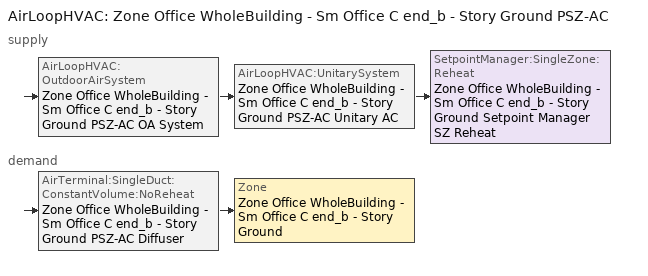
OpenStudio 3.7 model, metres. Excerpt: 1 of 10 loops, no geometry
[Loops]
AirLoopHVAC 'Zone Office WholeBuilding - Sm Office C end_b - Story Ground PSZ-AC'
 supply: AirLoopHVAC:OutdoorAirSystem 'Zone Office WholeBuilding - Sm Office C end_b - Story Ground PSZ-AC OA System' > AirLoopHVAC:UnitarySystem 'Zone Office WholeBuilding - Sm Office C end_b - Story Ground PSZ-AC Unitary AC' > SetpointManager:SingleZone:Reheat 'Zone Office WholeBuilding - Sm Office C end_b - Story Ground Setpoint Manager SZ Reheat'
 demand: AirTerminal:SingleDuct:ConstantVolume:NoReheat 'Zone Office WholeBuilding - Sm Office C end_b - Story Ground PSZ-AC Diffuser' > Zone 'Zone Office WholeBuilding - Sm Office C end_b - Story Ground'
[Sizing:Zone]
Zone Office WholeBuilding - Sm Office C end_b - Story Ground: Zone Cooling Design Supply Air Temperature Input Method=SupplyAirTemperature; Zone Cooling Design Supply Air Temperature {C}=12.7778; Zone Cooling Design Supply Air Temperature Difference {deltaC}=11.11; Zone Heating Design Supply Air Temperature Input Method=SupplyAirTemperature; Zone Heating Design Supply Air Temperature {C}=50; Zone Heating Design Supply Air Temperature Difference {deltaC}=11.11; Zone Cooling Design Supply Air Humidity Ratio {kg-H2O/kg-air}=0.0085; Zone Heating Design Supply Air Humidity Ratio {kg-H2O/kg-air}=0.008; Cooling Design Air Flow Method=DesignDay; Heating Design Air Flow Method=DesignDay; Account for Dedicated Outdoor Air System=No; Dedicated Outdoor Air System Control Strategy=NeutralSupplyAir; Dedicated Outdoor Air Low Setpoint Temperature for Design {C}=autosize; Dedicated Outdoor Air High Setpoint Temperature for Design {C}=autosize; Zone Load Sizing Method=Sensible Load Only No Latent Load; Zone Latent Cooling Design Supply Air Humidity Ratio Input Method=HumidityRatioDifference; Zone Cooling Design Supply Air Humidity Ratio Difference {kgWater/kgDryAir}=0.005; Zone Latent Heating Design Supply Air Humidity Ratio Input Method=HumidityRatioDifference; Zone Humidification Design Supply Air Humidity Ratio Difference {kgWater/kgDryAir}=0.005
[Zone equipment]
Zone Office WholeBuilding - Sm Office C end_b - Story Ground: Zone Office WholeBuilding - Sm Office C end_b - Story Ground PSZ-AC Diffuser
[AirLoopHVAC]
Zone Office WholeBuilding - Sm Office C end_b - Story Ground PSZ-AC: Availability Schedule=Zone Office WholeBuilding - Sm Office C end_b - Story Ground PSZ-AC Occ Sch; Design Supply Air Flow Rate {m3/s}=autosize; Design Return Air Flow Fraction of Supply Air Flow=1
[Sizing:System]
Zone Office WholeBuilding - Sm Office C end_b - Story Ground PSZ-AC: Type of Load to Size On=Sensible; Design Outdoor Air Flow Rate {m3/s}=Autosize; Central Heating Maximum System Air Flow Ratio=1; Preheat Design Temperature {C}=7.22222; Preheat Design Humidity Ratio {kg-H2O/kg-Air}=0.008; Precool Design Temperature {C}=12.7778; Precool Design Humidity Ratio {kg-H2O/kg-Air}=0.008; Central Cooling Design Supply Air Temperature {C}=12.7778; Central Heating Design Supply Air Temperature {C}=50; Sizing Option=Coincident; 100% Outdoor Air in Cooling=No; 100% Outdoor Air in Heating=No; Central Cooling Design Supply Air Humidity Ratio {kg-H2O/kg-Air}=0.0085; Central Heating Design Supply Air Humidity Ratio {kg-H2O/kg-Air}=0.008; Cooling Design Air Flow Method=DesignDay; Heating Design Air Flow Method=DesignDay; System Outdoor Air Method=ZoneSum; Zone Maximum Outdoor Air Fraction=1; Cooling Supply Air Flow Rate Per Floor Area {m3/s-m2}=0.00996765; Cooling Fraction of Autosized Cooling Supply Air Flow Rate=1; Cooling Supply Air Flow Rate Per Unit Cooling Capacity {m3/s-W}=3.94755e-05; Heating Supply Air Flow Rate Per Floor Area {m3/s-m2}=0.00996765; Heating Fraction of Autosized Heating Supply Air Flow Rate=1; Heating Fraction of Autosized Cooling Supply Air Flow Rate=1; Heating Supply Air Flow Rate Per Unit Heating Capacity {m3/s-W}=3.15882e-05; Cooling Design Capacity Method=CoolingDesignCapacity; Cooling Design Capacity {W}=autosize; Cooling Design Capacity Per Floor Area {W/m2}=234.7; Fraction of Autosized Cooling Design Capacity=1; Heating Design Capacity Method=HeatingDesignCapacity; Heating Design Capacity {W}=autosize; Heating Design Capacity Per Floor Area {W/m2}=157; Fraction of Autosized Heating Design Capacity=1; Central Cooling Capacity Control Method=OnOff; Occupant Diversity=autosize
[SetpointManager:SingleZone:Reheat]
Zone Office WholeBuilding - Sm Office C end_b - Story Ground Setpoint Manager SZ Reheat: Minimum Supply Air Temperature {C}=12.7778; Maximum Supply Air Temperature {C}=50; Control Zone=Zone Office WholeBuilding - Sm Office C end_b - Story Ground; Setpoint Node or NodeList=Zone Office WholeBuilding - Sm Office C end_b - Story Ground PSZ-AC Supply Outlet Node
[Coil:Heating:Gas]
Zone Office WholeBuilding - Sm Office C end_b - Story Ground PSZ-AC Gas Htg Coil 15kBtu/hr 0.8 Thermal Eff: Availability Schedule=Always On Discrete; Gas Burner Efficiency=0.8; Nominal Capacity {W}=AutoSize; On Cycle Parasitic Electric Load {W}=0; Off Cycle Parasitic Gas Load {W}=0
[Coil:Heating:Electric]
Zone Office WholeBuilding - Sm Office C end_b - Story Ground PSZ-AC No Heat: Availability Schedule=Always Off Discrete; Efficiency=1; Nominal Capacity {W}=0
[Coil:Cooling:DX:SingleSpeed]
Zone Office WholeBuilding - Sm Office C end_b - Story Ground PSZ-AC 1spd DX AC Clg Coil 6kBtu/hr 13.0SEER: Availability Schedule=Always On Discrete; Rated Total Cooling Capacity {W}=autosize; Rated Sensible Heat Ratio=autosize; Rated COP {W/W}=3.91157; Rated Air Flow Rate {m3/s}=autosize; Rated Evaporator Fan Power Per Volume Flow Rate 2017 {W/(m3/s)}=773.3; Rated Evaporator Fan Power Per Volume Flow Rate 2023 {W/(m3/s)}=934.4; Total Cooling Capacity Function of Temperature Curve=CoilClgDXQRatio_fTwbToadbSI; Total Cooling Capacity Function of Flow Fraction Curve=CoilClgDXSnglQRatio_fCFMRatio; Energy Input Ratio Function of Temperature Curve=CoilClgDXEIRRatio_fTwbToadbSI; Energy Input Ratio Function of Flow Fraction Curve=CoilClgDXSnglEIRRatio_fCFMRatio; Part Load Fraction Correlation Curve=CoilClgDXEIRRatio_fQFrac; Minimum Outdoor Dry-Bulb Temperature for Compressor Operation {C}=-25; Nominal Time for Condensate Removal to Begin {s}=0; Ratio of Initial Moisture Evaporation Rate and Steady State Latent Capacity=0; Maximum Cycling Rate {cycles/hr}=0; Latent Capacity Time Constant {s}=0; Condenser Type=AirCooled; Evaporative Condenser Effectiveness=0.9; Evaporative Condenser Air Flow Rate {m3/s}=autosize; Evaporative Condenser Pump Rated Power Consumption {W}=autosize; Crankcase Heater Capacity {W}=0; Maximum Outdoor Dry-Bulb Temperature for Crankcase Heater Operation {C}=10; Basin Heater Capacity {W/K}=0; Basin Heater Setpoint Temperature {C}=2
[Fan:OnOff]
Zone Office WholeBuilding - Sm Office C end_b - Story Ground PSZ-AC Fan: Availability Schedule=Always On Discrete; Fan Total Efficiency=0.53625; Pressure Rise {Pa}=622.722; Maximum Flow Rate {m3/s}=autosize; Motor Efficiency=0.825; Motor In Airstream Fraction=1; Fan Power Ratio Function of Speed Ratio Curve=Fan On Off Power Curve 8; Fan Efficiency Ratio Function of Speed Ratio Curve=Fan On Off Efficiency Curve 8
[AirLoopHVAC:UnitarySystem]
Zone Office WholeBuilding - Sm Office C end_b - Story Ground PSZ-AC Unitary AC: Control Type=Load; Controlling Zone or Thermostat Location=Zone Office WholeBuilding - Sm Office C end_b - Story Ground; Dehumidification Control Type=None; Availability Schedule=Always On Discrete; Supply Fan=Zone Office WholeBuilding - Sm Office C end_b - Story Ground PSZ-AC Fan; Fan Placement=DrawThrough; Supply Air Fan Operating Mode Schedule=Zone Office WholeBuilding - Sm Office C end_b - Story Ground PSZ-AC Occ Sch; Heating Coil=Zone Office WholeBuilding - Sm Office C end_b - Story Ground PSZ-AC Gas Htg Coil 15kBtu/hr 0.8 Thermal Eff; DX Heating Coil Sizing Ratio=1; Cooling Coil=Zone Office WholeBuilding - Sm Office C end_b - Story Ground PSZ-AC 1spd DX AC Clg Coil 6kBtu/hr 13.0SEER; Use DOAS DX Cooling Coil=No; DOAS DX Cooling Coil Leaving Minimum Air Temperature {C}=2; Latent Load Control=SensibleOnlyLoadControl; Supplemental Heating Coil=Zone Office WholeBuilding - Sm Office C end_b - Story Ground PSZ-AC No Heat; Supply Air Flow Rate Method During Cooling Operation=SupplyAirFlowRate; Supply Air Flow Rate During Cooling Operation {m3/s}=Autosize; Supply Air Flow Rate Method During Heating Operation=SupplyAirFlowRate; Supply Air Flow Rate During Heating Operation {m3/s}=Autosize; Supply Air Flow Rate Method When No Cooling or Heating is Required=None; Maximum Supply Air Temperature {C}=80; Maximum Outdoor Dry-Bulb Temperature for Supplemental Heater Operation {C}=21; Ancilliary On-Cycle Electric Power {W}=0; Ancilliary Off-Cycle Electric Power {W}=0
[Controller:OutdoorAir]
Zone Office WholeBuilding - Sm Office C end_b - Story Ground PSZ-AC OA System Controller: Minimum Outdoor Air Flow Rate {m3/s}=autosize; Maximum Outdoor Air Flow Rate {m3/s}=Autosize; Economizer Control Type=NoEconomizer; Economizer Control Action Type=ModulateFlow; Economizer Maximum Limit Dry-Bulb Temperature {C}=28; Economizer Maximum Limit Enthalpy {J/kg}=64000; Lockout Type=LockoutWithCompressor; Minimum Limit Type=FixedMinimum; Minimum Outdoor Air Schedule=Always On Discrete; Maximum Fraction of Outdoor Air Schedule=ZoneOfficeWholeBuildingSmOfficeCendbStoryGroundPSZACmaxOASch; Controller Mechanical Ventilation=Controller Mechanical Ventilation 9; High Humidity Control=No; Heat Recovery Bypass Control Type=BypassWhenWithinEconomizerLimits; Economizer Operation Staging=InterlockedWithMechanicalCooling
[Controller:MechanicalVentilation]
Controller Mechanical Ventilation 9: Availability Schedule=Always On Discrete
[AirLoopHVAC:OutdoorAirSystem]
Zone Office WholeBuilding - Sm Office C end_b - Story Ground PSZ-AC OA System: Controller=Zone Office WholeBuilding - Sm Office C end_b - Story Ground PSZ-AC OA System Controller
[AirTerminal:SingleDuct:ConstantVolume:NoReheat]
Zone Office WholeBuilding - Sm Office C end_b - Story Ground PSZ-AC Diffuser: Availability Schedule=Always On Discrete; Maximum Air Flow Rate {m3/s}=AutoSize
[Schedule:Ruleset]
Name | Default Day Schedule | Summer Design Day Schedule | Winter Design Day Schedule
Zone Office WholeBuilding - Sm Office C end_b - Story Ground PSZ-AC Occ Sch | Zone Office WholeBuilding - Sm Office C end_b - Story Ground PSZ-AC Occ Sch Default | Zone Office WholeBuilding - Sm Office C end_b - Story Ground PSZ-AC Occ Sch Summer Design Day | Zone Office WholeBuilding - Sm Office C end_b - Story Ground PSZ-AC Occ Sch Winter Design Day
ZoneOfficeWholeBuildingSmOfficeCendbStoryGroundPSZACmaxOASch | ZoneOfficeWholeBuildingSmOfficeCendbStoryGroundPSZACmaxOASchDefault
[Schedule:Day]
Zone Office WholeBuilding - Sm Office C end_b - Story Ground PSZ-AC Occ Sch Default: 7, 0, 0, 18, 0, 1, 24, 0, 0
Zone Office WholeBuilding - Sm Office C end_b - Story Ground PSZ-AC Occ Sch Winter Design Day; Zone Office WholeBuilding - Sm Office C end_b - Story Ground PSZ-AC Occ Sch Summer Design Day: 24, 0, 1
Zone Office WholeBuilding - Sm Office C end_b - Story Ground PSZ-AC Occ Sch Sunday: 24, 0, 0
ZoneOfficeWholeBuildingSmOfficeCendbStoryGroundPSZACmaxOASchDefault: 24, 0, 0.7
[Schedule:Rule]
Zone Office WholeBuilding - Sm Office C end_b - Story Ground PSZ-AC Occ Sch Sunday Rule: Schedule Ruleset=Zone Office WholeBuilding - Sm Office C end_b - Story Ground PSZ-AC Occ Sch; Rule Order=0; Day Schedule=Zone Office WholeBuilding - Sm Office C end_b - Story Ground PSZ-AC Occ Sch Sunday; Apply Sunday=Yes; Apply Saturday=Yes; Date Specification Type=DateRange; Start Month=1; Start Day=1; End Month=12; End Day=31
[Schedule:Constant]
Name | Value
Always On Discrete | 1
Always Off Discrete | 0
[Curve:Exponent]
Fan On Off Power Curve 8: Coefficient1 Constant=1; Coefficient2 Constant=0; Coefficient3 Constant=0; Minimum Value of x=0; Maximum Value of x=1
[Curve:Cubic] Maximum Value of x=1
Name | Coefficient1 Constant | Coefficient2 x | Coefficient3 x**2 | Coefficient4 x**3 | Minimum Value of x
Fan On Off Efficiency Curve 8 | 1 | 0 | 0 | 0 | 0
CoilClgDXEIRRatio_fQFrac | 0 | 5.1091 | -8.5515 | 4.4744 | 0.7
[Curve:Biquadratic] Minimum Value of x=13.89; Maximum Value of x=25; Minimum Value of y=23.89; Maximum Value of y=46.11; Minimum Curve Output=0.77
Name | Coefficient1 Constant | Coefficient2 x | Coefficient3 x**2 | Coefficient4 y | Coefficient5 y**2 | Coefficient6 x*y | Maximum Curve Output
CoilClgDXQRatio_fTwbToadbSI | 0.86779 | 0.014245 | 0.000554 | -0.007569 | 3.2e-05 | -0.000191 | 1.29
CoilClgDXEIRRatio_fTwbToadbSI | 0.116709 | 0.028458 | -0.000411 | 0.021422 | 0.000162 | -0.00068 | 1.33
[Curve:Quadratic]
Name | Coefficient1 Constant | Coefficient2 x | Coefficient3 x**2 | Minimum Value of x | Maximum Value of x
CoilClgDXSnglQRatio_fCFMRatio | 0.8 | 0.2 | 0 | 0.5 | 1.5
CoilClgDXSnglEIRRatio_fCFMRatio | 1.156 | -0.1816 | 0.0256 | 0 | 1
